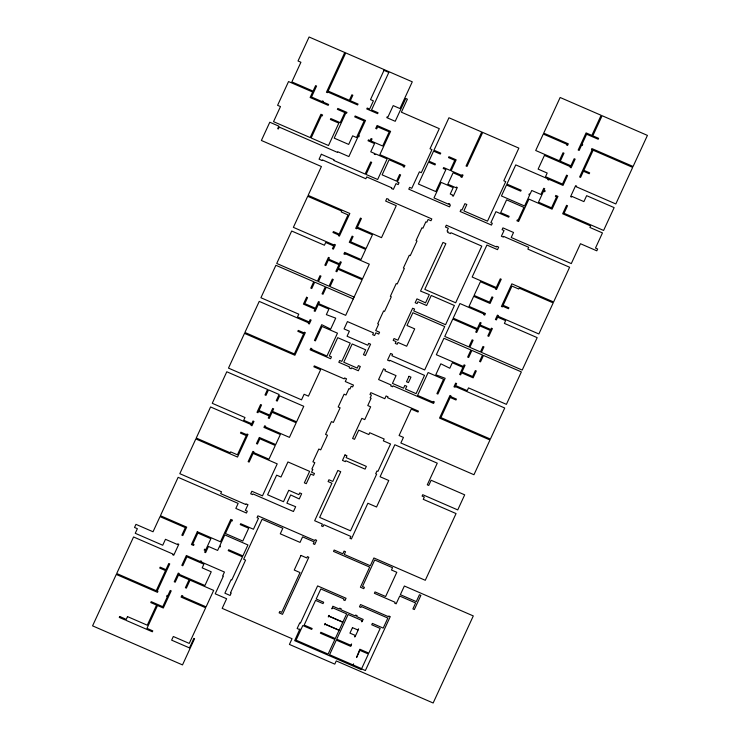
<?xml version="1.0" encoding="UTF-8"?>
<svg xmlns="http://www.w3.org/2000/svg" width="740" height="740" viewBox="0 0 740 740"><rect width="100%" height="100%" fill="white"/><g stroke="black" fill="none" stroke-linecap="round" stroke-linejoin="round"><path stroke-width="1.11" d="M354.118 297.073L330.012 286.602L333.278 279.517L332.315 279.1L329.05 286.186L318.44 281.579L320.966 276.094L320.004 275.678L317.479 281.154L276.732 263.459L291.69 231.019L324.425 245.236L325.693 242.489L333.694 245.967L332.436 248.714L333.398 249.13L335.396 244.792L334.434 244.367L334.119 245.051L293.373 227.356L307.701 196.285L341.695 211.048L341.279 211.964L348.022 214.896L339.179 234.09L333.389 231.574L332.972 232.49L338.754 235.006L338.439 235.69L339.401 236.106L349.835 213.481L308.127 195.369L321.419 166.537L261.387 140.471L269.795 122.229L278.851 126.161L277.694 128.677L278.36 128.963L279.23 127.095L337.486 152.394L337.782 151.756L348.873 156.575L358.151 136.465L358.872 136.78L359.289 135.864L358.567 135.549L365.523 120.472L355.154 115.967L354.728 116.874L364.136 120.962L356.504 137.511L352.647 135.836L348.688 144.42L334.221 138.139L345.811 113.007L346.533 113.322L346.958 112.406L337.792 108.428L337.375 109.344L344.84 112.582L340.206 122.646L330.808 118.557L330.382 119.473L338.818 123.136L328.495 145.53L311.142 137.992L321.465 115.597L322.187 115.912L322.612 114.996L320.92 114.265L310.171 137.575L273.532 121.656L280.479 106.579L277.593 105.321L288.545 81.557L312.659 92.019L310.125 97.504L328.209 105.358L328.634 104.451L323.084 102.037L323.399 101.352L322.437 100.936L322.122 101.621L311.512 97.014L316.572 86.043L315.61 85.627L313.075 91.113L291.865 81.9L300.921 62.252L298.026 60.995L309.089 37L412.282 81.816L399.952 108.549L393.199 105.617L387.936 117.04L387.214 116.726L386.789 117.642L395.225 121.304L405.761 98.466L407.398 99.169L401.385 112.193L439.292 128.658L430.023 148.758L431.957 149.6L421.31 172.679L419.386 171.837L411.801 188.293L409.636 187.35L408.785 189.181L449.532 206.876L450.373 205.045L449.411 204.629L449.726 203.944L448.764 203.519L448.449 204.203L433.982 197.922L441.142 182.382L453.195 187.618L450.244 194.019L452.658 195.064L452.344 195.749L453.306 196.174L457.311 187.488L456.349 187.063L456.034 187.756L447.829 184.195L453.093 172.772L461.298 176.333L460.983 177.017L461.945 177.434L463.018 175.103L462.056 174.686L461.714 175.417L451.113 170.811L456.164 159.84L448.93 156.704L448.514 157.611L454.786 160.34L450.142 170.394L443.639 167.564L443.214 168.48L445.868 169.626L435.758 191.567L418.396 184.029L428.506 162.088L435.018 164.918L435.444 164.003L428.932 161.172L433.566 151.126L440.319 154.049L440.735 153.143L433.982 150.211L448.949 117.762L518.86 148.12L503.801 180.801L505.725 181.642L487.503 221.168L463.878 210.909L466.82 204.508L464.896 203.676L461.945 210.067L460.983 209.651L460.141 211.483L491.48 225.09L492.322 223.267L490.879 222.638L495.93 211.668L508.713 217.218L509.129 216.302L500.693 212.639L506.595 199.846L523.957 207.385L518.055 220.178L517.334 219.863L516.909 220.779L518.592 221.51L528.924 199.115L552.068 209.17L557.96 196.378L555.796 195.434L555.37 196.35L556.582 196.868L551.522 207.838L538.507 202.187L543.558 191.216L544.77 191.734L545.186 190.828L543.983 190.3L544.723 188.7L543.752 188.284L540.912 194.454L531.745 190.476L530.062 194.13L529.341 193.815L528.915 194.731L529.646 195.046L524.586 206.007L501.443 195.961L506.493 184.991L520.72 191.17L521.145 190.254L506.918 184.075L515.762 164.891L548.072 178.913L547.757 179.598L548.719 180.014L549.034 179.33L563.02 185.407L567.552 175.584L566.59 175.158L562.474 184.075L545.51 176.703L547.193 173.049L538.128 169.108L544.446 155.4L570.485 166.704L570.17 167.397L571.132 167.814L575.137 159.128L574.175 158.712L570.91 165.797L560.3 161.19L563.982 153.189L563.02 152.773L559.329 160.765L535.705 150.507L543.29 134.051L566.914 144.319L566.6 145.003L567.571 145.419L568.302 143.819L543.715 133.144L560.143 97.495L601.13 115.292L591.861 135.401L586.08 132.895L578.171 150.026L579.143 150.451L581.566 145.188L582.288 145.503L582.704 144.596L581.982 144.281L586.616 134.227L598.188 139.25L598.614 138.334L592.823 135.827L602.101 115.718L647.426 135.401L633.098 166.472L591.87 148.574L591.445 149.48L592.166 149.794L579.633 176.99L580.595 177.406L583.444 171.236L589.225 173.752L589.651 172.836L583.86 170.329L593.138 150.22L632.672 167.388L615.819 203.953L576.275 186.776L576.599 186.092L575.627 185.675L570.577 196.637L571.539 197.062L571.854 196.378L583.906 201.613L586.644 195.665L614.135 207.607L603.6 230.454L564.056 213.277L567.534 205.738L566.572 205.322L562.678 213.777L590.64 225.922L589.928 227.476L602.462 232.924L595.487 248.057L597.652 249.001L596.81 250.823L580.465 243.728L571.298 263.597L511.22 237.503L513.541 232.48L502.932 227.874L502.09 229.696L504.023 230.538L501.387 236.245L503.311 237.087L503.626 236.402L528.702 247.289L527.861 249.121L569.615 267.251L553.603 301.985L511.849 283.846L501.415 306.471L502.386 306.887L502.701 306.203L508.482 308.719L508.907 307.803L503.117 305.287L511.969 286.093L518.721 289.026L519.138 288.11L553.187 302.901L538.859 333.971L498.066 316.257L498.381 315.573L497.41 315.157L495.412 319.495L496.374 319.911L497.641 317.173L505.642 320.651L504.384 323.389L537.166 337.634L522.209 370.074L481.416 352.36L483.941 346.875L482.98 346.459L480.454 351.944L469.845 347.338L473.11 340.252L472.148 339.827L468.882 346.912L444.768 336.441L452.778 319.079L476.884 329.55L475.727 332.066L476.69 332.482L479.751 325.859L490.352 330.466L487.827 335.942L488.788 336.367L492.377 328.597L491.406 328.181L490.777 329.55L480.168 324.943L481.12 322.881L480.149 322.464L477.309 328.634L453.204 318.163L459.938 303.539L484.053 314.01L483.738 314.694L484.7 315.12L485.44 313.519L469.04 306.397L473.674 296.342L490.074 303.465L492.914 297.295L491.952 296.879L489.529 302.133L474.099 295.427L480.417 281.718L495.846 288.424L495.532 289.109L496.494 289.525L501.239 279.239L500.277 278.823L496.272 287.509L472.166 277.038L486.911 245.042L497.521 249.657L498.677 247.142L496.753 246.3L496.429 246.984L446.285 225.21L445.443 227.032L448.338 228.29L447.071 231.037L448.033 231.454L447.617 232.369L450.512 233.627L450.928 232.712L481.786 246.115L455.664 302.78L424.806 289.377L445.868 243.682L442.983 242.424L420.542 291.088L429.329 294.631L425.537 302.854L416.962 298.858L415.168 302.743L417.092 303.585L417.943 301.754L426.619 305.518L431.254 295.473L454.397 305.518L445.545 324.712L413.725 310.893L414.567 309.061L412.643 308.229L397.889 340.215L394.032 338.541L393.19 340.372L396.085 341.621L395.262 343.406L397.195 344.248L398.009 342.463L406.695 346.237L414.696 328.865L406.982 325.517L412.883 312.724L444.703 326.543L424.686 369.954L391.904 355.718L392.552 354.303L390.628 353.461L387.547 360.13L389.481 360.972L389.795 360.288L424.51 375.365L416.084 393.643L405.474 389.036L406.76 386.262L404.826 385.42L403.55 388.195L392.459 383.385L396.039 375.615L384.948 370.796L385.475 369.658L383.551 368.816L378.593 379.555L391.136 385.004L390.711 385.91L392.644 386.752L393.06 385.836L433.566 403.43L434.306 401.829L433.335 401.413L433.02 402.098L417.591 395.391L428.127 372.544L443.556 379.25L436.924 393.643L437.886 394.059L445.156 378.297L435.777 374.773L440.837 363.803L449.791 368.243L452.316 362.757L462.925 367.364L459.66 374.449L460.622 374.865L461.575 372.812L473.147 377.835L476.301 370.981L475.339 370.564L472.601 376.503L461.991 371.896L465.044 365.273L464.082 364.848L463.342 366.448L436.341 354.719L443.926 338.272L470.927 350.002L467.661 357.078L468.633 357.503L471.898 350.418L482.508 355.024L479.557 361.425L480.519 361.841L483.47 355.44L521.367 371.906L506.41 404.355L468.513 387.889L467.245 390.628L455.674 385.605L456.617 383.551L455.655 383.135L453.971 386.789L454.934 387.205L455.248 386.521L504.726 408.008L490.398 439.079L440.92 417.591L450.197 397.491L455.979 399.998L456.404 399.082L450.614 396.575L450.928 395.891L449.966 395.465L439.542 418.091L489.973 439.995L473.961 474.729L400.858 442.983L403.43 437.405L399.091 435.518L411.274 409.109L418.026 412.032L418.442 411.125L387.584 397.722L388 396.807L386.077 395.965L384.809 398.712L370.832 392.644L369.991 394.466L371.434 395.095L370.167 397.833L371.129 398.25L367.762 405.566L370.657 406.824L364.755 419.617L361.86 418.359L352.591 438.469L354.516 439.31L358.733 430.162L368.862 434.565L369.704 432.733L384.171 439.024L383.329 440.846L390.563 443.991L377.918 471.408L376.956 470.992L375.689 473.73L376.651 474.146L350.529 530.811L319.671 517.417L340.733 471.713L337.847 470.455L332.787 481.426L328.93 479.751L328.088 481.574L331.946 483.257L314.667 520.729L322.381 524.077L321.521 525.955L322.964 526.575L323.824 524.706L350.834 536.435L349.964 538.304L351.417 538.933L367.873 503.246L376.549 507.011L388.768 480.51L380.092 476.736L394.836 444.749L437.266 463.175L427.295 484.811L428.738 485.44L431.133 480.26L464.692 494.838L457.736 509.916L422.734 494.709L422.096 496.077L424.316 497.049L423.262 499.334L456.053 513.569L425.287 580.29L373.894 557.969L370.305 565.739L344.267 554.427L345.515 551.735L344.063 551.106L342.824 553.798L334.147 550.033L333.509 551.402L369.676 567.108L360.408 587.218L363.784 588.679L364.413 587.31L362.489 586.469L374.708 559.967L392.542 567.71L391.488 569.994L396.797 572.307L385.632 596.523L375.023 591.917L374.385 593.286L395.123 602.295L394.697 603.202L396.15 603.831L399.73 596.061L415.639 602.98L412.901 608.918L414.354 609.547L420.884 595.376L419.432 594.747L416.278 601.601L400.358 594.692L404.364 586.015L473.295 615.93L433.15 703L336.265 660.922L334.785 664.132L289.423 644.429L292.05 638.712L222.176 608.363L226.616 598.734L215.22 593.822L223.332 576.22L222.657 575.933L224.451 572.048L201.308 561.993L201.622 561.309L200.66 560.892L200.346 561.577L186.36 555.5L181.827 565.323L182.789 565.749L186.906 556.832L203.87 564.204L202.187 567.867L211.251 571.798L204.934 585.507L178.895 574.203L179.21 573.519L178.248 573.093L174.242 581.779L175.204 582.195L178.47 575.119L189.079 579.725L185.398 587.717L186.36 588.134L190.041 580.141L213.675 590.4L206.09 606.856L182.456 596.588L182.78 595.904L181.809 595.487L181.078 597.087L205.665 607.771L189.237 643.412L173.317 636.502L171.634 640.155L189.477 647.907L193.852 638.407L194.555 638.712L182.503 664.909L92.574 625.855L116.282 574.434L157.509 592.342L157.935 591.427L157.213 591.112L169.747 563.917L168.785 563.501L165.936 569.671L160.154 567.154L159.729 568.07L165.519 570.586L156.242 590.687L116.707 573.519L133.561 536.962L173.105 554.13L172.781 554.815L173.752 555.24L178.803 544.27L177.84 543.854L177.526 544.538L165.473 539.303L162.735 545.241L135.244 533.299L137.372 528.693L134.523 527.463L135.957 524.355L153.032 531.764L160.006 516.631L185.324 527.629L181.846 535.168L182.808 535.584L186.702 527.13L160.423 515.715L178.127 477.328L238.16 503.404L235.838 508.426L246.448 513.042L247.289 511.21L245.365 510.369L247.983 504.68L246.059 503.848L245.754 504.504L220.677 493.617L221.519 491.795L179.811 473.674L195.822 438.94L237.531 457.061L247.965 434.436L246.993 434.019L246.679 434.704L240.898 432.188L240.472 433.104L246.263 435.62L237.411 454.813L230.658 451.881L230.242 452.797L196.248 438.034L210.576 406.954L251.313 424.649L250.999 425.334L251.961 425.759L253.968 421.411L253.006 420.995L251.739 423.733L243.738 420.264L244.996 417.517L212.26 403.3L226.792 371.767L267.538 389.462L265.012 394.947L265.975 395.364L268.509 389.878L279.11 394.485L276.27 400.654L277.232 401.08L279.655 395.826L303.761 406.297L296.601 421.828L272.496 411.357L273.652 408.85L272.69 408.425L269.628 415.057L259.028 410.45L261.553 404.965L260.591 404.539L257.002 412.31L257.973 412.735L258.602 411.357L269.212 415.963L268.259 418.026L269.231 418.442L272.07 412.273L296.176 422.743L289.442 437.368L265.327 426.897L265.642 426.212L264.68 425.796L263.94 427.396L280.34 434.51L275.706 444.564L259.305 437.442L256.466 443.611L257.428 444.037L259.851 438.783L275.28 445.48L268.962 459.189L253.533 452.492L253.848 451.807L252.886 451.382L248.141 461.668L249.103 462.084L253.108 453.398L277.213 463.869L262.469 495.865L251.859 491.258L250.694 493.793L252.618 494.625L252.951 493.922L293.447 511.516L295.667 506.715L286.88 503.172L290.672 494.949L299.247 498.945L301.643 493.737L299.719 492.896L298.895 494.681L288.767 490.278L283.503 501.711L267.593 494.792L276.649 475.145L280.987 477.032L287.943 461.945L309.644 471.371L304.353 482.841L306.286 483.683L310.726 474.035L313.621 475.293L314.463 473.471L311.568 472.213L312.835 469.465L311.873 469.049L314.824 462.648L312.909 461.825L318.811 449.032L320.716 449.855L327.459 435.231L325.554 434.408L331.455 421.606L333.361 422.438L340.104 407.814L338.189 406.982L344.091 394.189L346.006 395.021L348.956 388.62L349.918 389.036L351.176 386.299L352.638 386.928L353.48 385.096L345.275 381.535L346.533 378.797L344.609 377.955L344.183 378.871L314.287 365.884L313.871 366.8L320.624 369.732L308.441 396.15L304.103 394.263L301.532 399.841L228.484 368.113L244.496 333.379L294.881 355.265L305.315 332.639L304.344 332.223L304.029 332.907L298.248 330.401L297.822 331.307L303.613 333.823L294.335 353.933L244.912 332.464L259.24 301.393L308.663 322.853L308.349 323.546L309.311 323.963L311.105 320.078L310.143 319.661L309.089 321.946L297.517 316.914L298.775 314.176L260.924 297.739L275.891 265.29L313.742 281.727L310.791 288.128L311.753 288.545L314.704 282.144L325.313 286.759L322.048 293.836L323.01 294.261L326.275 287.175L353.276 298.904M299.913 628.954L294.668 640.664L361.213 669.561L361.527 668.877L365.384 670.551L390.248 616.633L388.805 616.004L388.491 616.688L360.519 604.543L359.464 606.828L360.917 607.457L361.333 606.541L387.853 618.057L383.218 628.112L372.368 623.404L371.739 624.773L380.175 628.436L368.798 653.115L359.881 649.239L359.455 650.155L356.56 657.564L359.89 650.34L368.381 654.03L361.638 668.646L353.147 664.964L353.609 663.956L352.952 664.881L329.568 654.724L336.312 640.1L350.779 646.381L351.593 643.994L350.769 645.28L336.737 639.184L348.115 614.505L362.138 620.601L361.786 621.877L363.211 619.417L356.699 616.596L357.124 615.68L355.672 615.051L355.256 615.967L340.789 609.686L341.205 608.77L339.762 608.141L339.336 609.057L332.834 606.226L331.89 608.89L332.63 607.79L346.662 613.876L342.879 622.09L328.847 615.995C329.642 613.654 327.358 618.853 328.764 616.179L342.796 622.275L339.161 630.166L325.128 624.07C325.97 621.72 323.796 626.466 325.045 624.255L339.068 630.351L335.285 638.555L320.818 632.274L320.401 633.19L334.868 639.471L328.125 654.095L296.055 640.165L302.799 625.55L311.716 629.416L312.141 628.51L304.186 625.05L315.564 600.371L323.038 603.618L323.667 602.249L316.193 599.002L320.827 588.948L343.98 599.002L343.554 599.918L344.997 600.547L346.052 598.262L317.608 585.904L300.431 623.145L299.756 622.858L297.147 628.519L299.617 629.592M344.452 53.178L326.442 92.25L327.404 92.667L327.718 91.982L357.624 104.969L358.04 104.053L350.325 100.705L352.851 95.219L351.889 94.803L349.354 100.289L328.144 91.066L345.414 53.604L344.452 53.178M321.345 154.272L319.07 159.202L322.15 160.543L322.446 159.905L365.847 178.756L366.689 176.925L391.765 187.812L391.442 188.506L393.375 189.338L396.002 183.622L398.185 184.575L399.026 182.743L397.334 182.012L400.608 174.927L399.637 174.501L396.585 181.133L382.118 174.844L389.074 159.766L403.541 166.047L403.226 166.731L404.188 167.157L404.928 165.556L379.851 154.66L390.6 131.359L377.095 125.495L375.726 128.464L376.688 128.88L377.641 126.827L389.212 131.85L382.682 146.021L371.11 140.998L372.054 138.935L371.091 138.519L370.139 140.572L368.455 139.842L368.03 140.757L374.542 143.588L370.749 151.811L374.607 153.485L374.292 154.17L375.254 154.586L375.569 153.901L387.14 158.924L377.659 179.496L366.087 174.474L371.674 162.356L370.712 161.94L365.125 174.048L333.777 160.441L334.073 159.803L321.345 154.272M119.695 616.503L119.27 617.419L124.866 619.843L125.282 618.927L119.695 616.503M127.511 616.605L125.828 620.259L152.347 631.784L152.773 630.869L146.983 628.352L157.518 605.505L163.299 608.021L171.208 590.881L170.237 590.465L167.814 595.719L167.092 595.404L166.676 596.32L167.397 596.634L162.763 606.689L151.191 601.657L150.766 602.573L156.556 605.089L147.279 625.189L127.511 616.605M383.995 70.356L370.509 99.604L373.404 100.862L369.611 109.085L367.207 108.031L366.781 108.947L377.631 113.664L378.048 112.748L371.545 109.918L388.815 72.446L383.995 70.356M197.312 531.736L191.41 544.538L193.584 545.473L194.01 544.566L192.798 544.039L197.858 533.068L210.872 538.729L205.822 549.691L204.61 549.173L204.194 550.088L205.396 550.606L204.656 552.207L205.628 552.623L208.467 546.453L217.634 550.44L219.317 546.777L220.039 547.091L220.465 546.176L219.734 545.87L224.794 534.9L247.937 544.955L242.886 555.916L228.66 549.737L228.235 550.653L242.461 556.832L231.824 579.91L231.148 579.614L224.886 593.193L230.094 595.45L231.195 593.073L230.519 592.777L245.578 560.106L243.654 559.264L262.089 519.286L282.819 528.286L280.275 533.817L300.042 542.402L302.595 536.87L314.167 541.902L313.279 543.817L314.722 544.446L316.646 540.293L315.194 539.663L314.796 540.533L257.899 515.817L257.058 517.649L258.5 518.278L253.45 529.239L240.667 523.689L240.25 524.605L248.686 528.268L242.785 541.07L225.423 533.531L231.324 520.729L232.046 521.043L232.471 520.127L230.788 519.397L220.455 541.791L197.312 531.736M306.573 297.267L303.418 304.121L314.99 309.144L314.149 310.976L315.111 311.392L318.265 304.538L328.875 309.144L326.349 314.63L335.72 318.154L330.669 329.124L321.715 324.684L314.445 340.446L315.407 340.872L322.048 326.47L337.477 333.176L326.941 356.023L311.512 349.326L311.827 348.642L310.865 348.216L310.125 349.817L330.623 358.715L331.464 356.893L329.291 355.949L337.718 337.671L350.261 343.11L341.825 361.388L339.66 360.454L338.818 362.276L349.668 366.994L349.243 367.9L351.176 368.742L351.593 367.826L358.345 370.759L360.315 366.494L358.382 365.653L357.263 368.095L343.758 362.23L352.185 343.952L365.69 349.817L363.442 354.682L365.366 355.524L370.583 344.211L368.659 343.369L367.789 345.247L347.06 336.238L349.373 331.215L344.072 328.911L347.439 321.595L373.478 332.907L372.664 334.693L374.588 335.525L375.828 332.834L378.723 334.082L379.565 332.26L375.707 330.586L378.658 324.185L377.696 323.769L383.598 310.966L384.56 311.392L391.303 296.768L390.341 296.351L396.233 283.55L397.204 283.975L404.364 268.435L403.402 268.01L409.303 255.217L410.265 255.633L417.009 241.018L416.037 240.593L421.939 227.8L422.91 228.216L425.852 221.824L426.823 222.24L428.081 219.493L430.976 220.751L431.818 218.929L388.426 200.078L388.74 199.393L386.807 198.551L385.651 201.067L396.261 205.674L381.507 237.66L357.401 227.189L361.407 218.513L360.445 218.097L355.7 228.373L356.661 228.79L356.976 228.105L372.414 234.811L366.087 248.52L350.658 241.814L353.082 236.56L352.12 236.143L349.271 242.313L365.671 249.436L361.037 259.49L344.637 252.368L343.906 253.968L344.868 254.384L345.182 253.7L369.288 264.171L362.545 278.795L338.439 268.324L341.288 262.154L340.317 261.738L339.373 263.792L328.764 259.185L329.393 257.816L328.43 257.391L324.851 265.161L325.813 265.586L328.338 260.101L338.948 264.707L335.895 271.33L336.857 271.746L338.014 269.24L362.128 279.711L345.691 315.351L318.69 303.622L319.43 302.022L318.468 301.606L315.407 308.229L304.797 303.622L307.544 297.683L306.573 297.267M481.416 132.682L466.061 166.001L467.023 166.417L482.388 133.098L481.416 132.682M345.007 454.924L342.481 460.4L345.367 461.658L345.793 460.743L365.079 469.123L366.346 466.385L346.089 457.588L346.93 455.757L345.007 454.924M300.986 555.426L294.243 570.05L300.024 572.566L281.7 612.322L279.766 611.481L279.137 612.859L282.514 614.32L308.83 557.248L307.377 556.619L306.767 557.942L300.986 555.426M409.035 376.309L406.51 381.766L408.443 382.608L410.959 377.141L409.035 376.309M352.471 627.64L349.946 633.126L355.293 635.447C352.573 642.394 361.101 624.153 357.827 629.971L352.471 627.64"/></g></svg>
